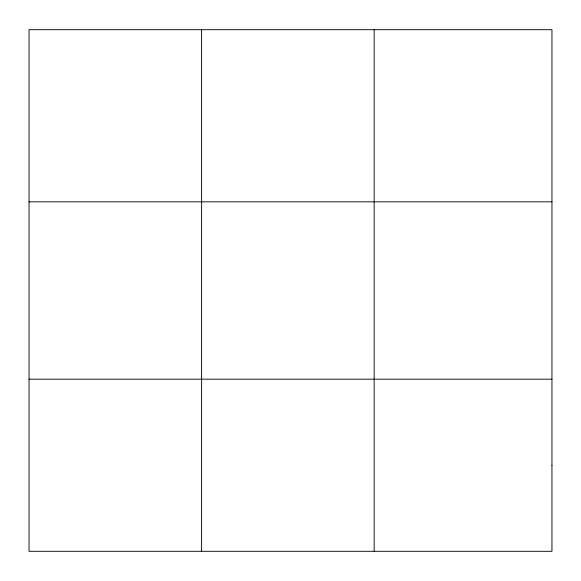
<?xml version="1.0" encoding="UTF-8"?>
<svg xmlns="http://www.w3.org/2000/svg" width="581" height="581" viewBox="0 0 581 581"><rect width="100%" height="100%" fill="white"/><g stroke="black" fill="none" stroke-linecap="round" stroke-linejoin="round"><path stroke-width="0.87" d="M201.607 551.304L201.607 29.696M374.164 551.304L374.164 29.696M29.05 201.825L551.95 201.825M29.05 379.175L551.95 379.175M551.95 465.243L551.95 551.304L29.05 551.304L29.05 29.696L551.95 29.696L551.95 465.243"/></g></svg>
